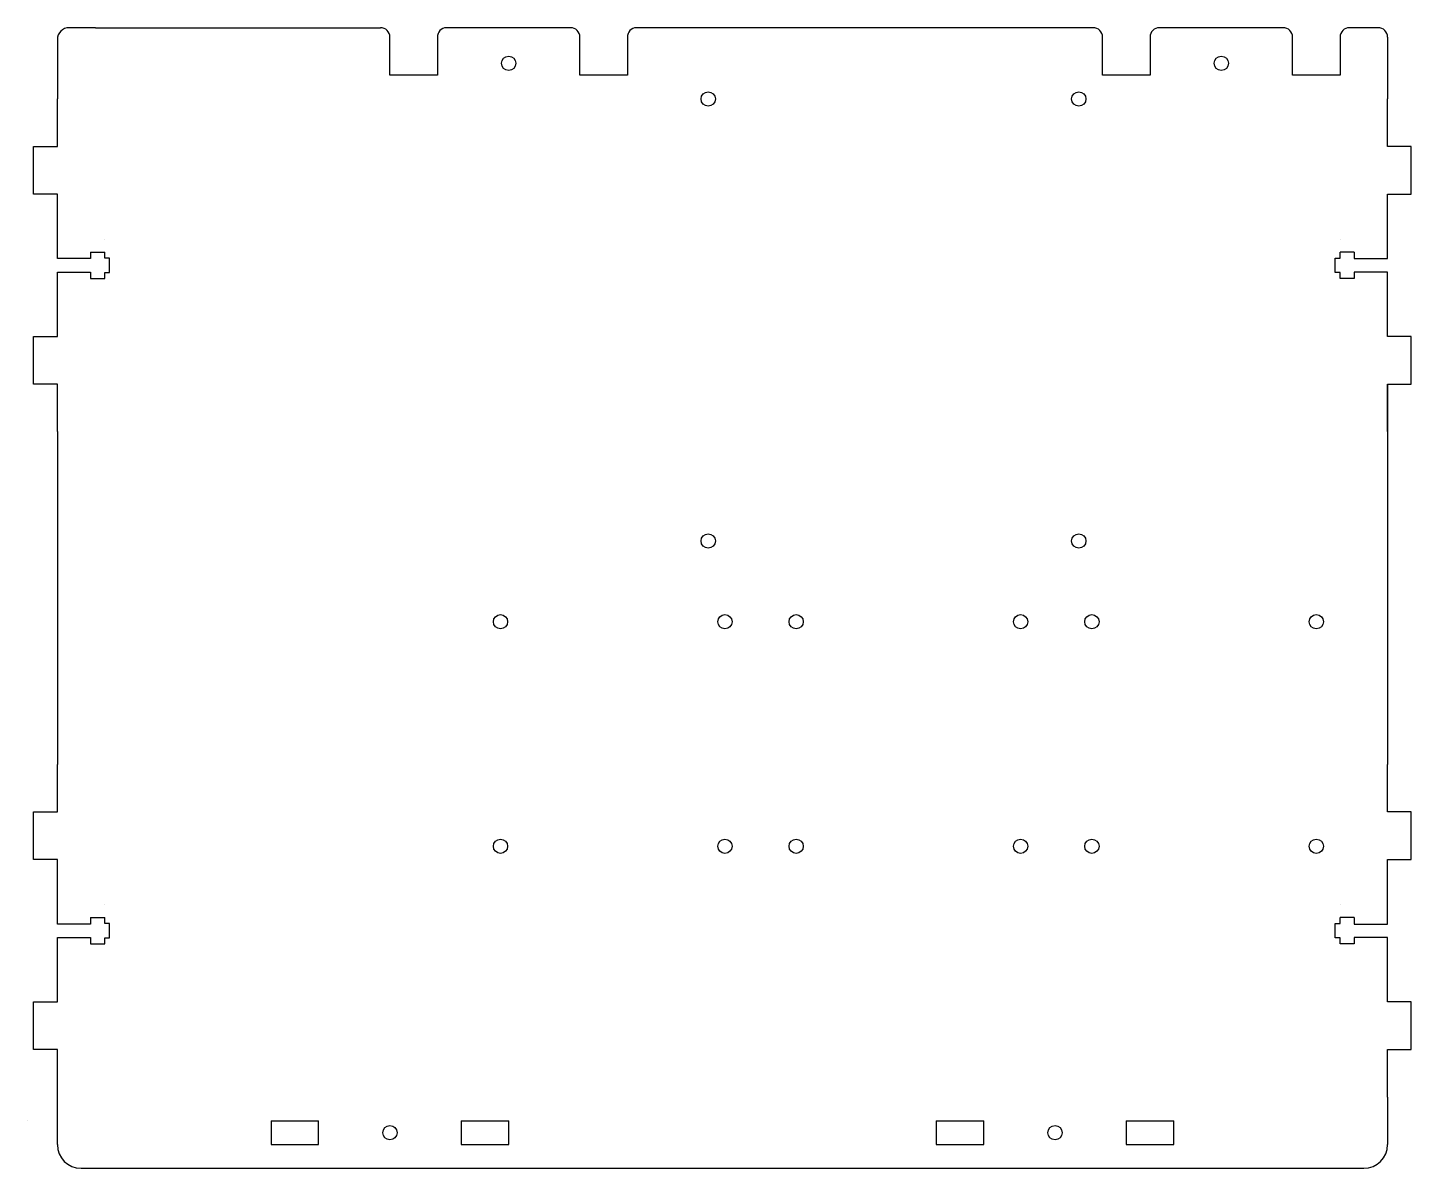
# Model space of a CAD drawing. Header units: millimetres. Extents: x -6 to 285, y -5 to 235.
import ezdxf

# ---------------------------------------------------------------- set-up
doc = ezdxf.new("R2010")
doc.units = ezdxf.units.MM
doc.layers.get('0').update_dxf_attribs({"linetype": 'CONTINUOUS', "lineweight": 25, "true_color": 0x000000})

# ---------------------------------------------------------------- blocks, each defined once
blk = doc.blocks.new('tgrips')
for p, q in [((10, 5), (20, 5)), ((10, 0), (10, 5)), ((20, 5), (20, 0)), ((50, 5), (60, 5)), ((50, 0), (50, 5)), ((60, 5), (60, 0)), ((0, 0), (10, 0)), ((20, 0), (33.58, 0)), ((33.58, 0), (33.58, -7)), ((36.4, -7), (36.4, 0)), ((36.4, 0), (50, 0)), ((60, 0), (70, 0)), ((70, 0), (70, 0)), ((32.25, -7), (32.25, -10)), ((33.58, -7), (32.25, -7)), ((37.75, -7), (36.4, -7)), ((37.75, -7), (37.75, -10)), ((32.25, -10), (33.5, -10)), ((33.5, -10), (33.5, -11)), ((33.5, -11), (36.5, -11)), ((36.5, -10), (37.75, -10)), ((36.5, -11), (36.5, -10)), ((40.5, -10), (40.5, -10))]:
    blk.add_line(p, q)
blk = doc.blocks.new('slot')
for p, q in [((5, 5), (15, 5)), ((5, 5), (5, 0)), ((15, 0), (15, 5)), ((45, 5), (45, 0)), ((45, 5), (55, 5)), ((55, 0), (55, 5)), ((5, 0), (15, 0)), ((45, 0), (55, 0))]:
    blk.add_line(p, q)
blk.add_circle((30, 2.5), 1.5)
blk = doc.blocks.new('stepperdriverboardholes')
for centre in [(-23.62, 23.62), (23.62, 23.62), (-23.62, -23.62), (23.62, -23.62)]:
    blk.add_circle(centre, 1.5)

msp = doc.modelspace()

# ---------------------------------------------------------------- linework, layer by layer
for p, q in [((8, 235), (2.5, 235)), ((8, 235), (68, 235)), ((70, 225), (70, 233)), ((80, 233), (80, 225)), ((108, 235), (81.87, 235)), ((110, 225), (110, 233)), ((120, 233), (120, 225)), ((218, 235), (121.88, 235)), ((220, 225), (220, 233)), ((230, 233), (230, 225)), ((258, 235), (232, 235)), ((260, 225), (260, 233)), ((270, 233), (270, 225)), ((278, 235), (272, 235)), ((280, 233), (280, 220)), ((0, 232.5), (0, 220)), ((80, 225), (70, 225)), ((120, 225), (110, 225)), ((230, 225), (220, 225)), ((270, 225), (260, 225)), ((280, 160), (280, 150)), ((0, 150), (0, 80)), ((280, 150), (280, 80)), ((0, 0), (0, 10)), ((280, 10), (280, 0)), ((-6.25, 5), (-6.25, 5)), ((5, -5), (275, -5))]:
    msp.add_line(p, q)
for centre in [(95, 227.5), (245, 227.5), (137, 220), (215, 220), (137, 127), (215, 127)]:
    msp.add_circle(centre, 1.5)
for centre, radius, start, end in [((2.5, 232.5), 2.5, 90, 179.9809), ((68, 233), 2, 0, 90), ((81.94, 233.06), 1.94, 91.8476, 181.8476), ((108, 233), 2, 0, 90), ((121.94, 233.06), 1.94, 91.8476, 181.8476), ((218, 233), 2, 0, 90), ((232, 233), 2, 90, 180), ((258, 233), 2, 0, 90), ((272, 233), 2, 90, 180), ((278, 233), 2, 0, 90), ((275, 0), 5, 270, 0), ((5, 0), 5, 180, 270)]:
    msp.add_arc(centre, radius, start, end)

# ---------------------------------------------------------------- block references
at = {"rotation": 90}
for p in [(0, 150), (0, 10)]:
    msp.add_blockref('tgrips', p, dxfattribs=at)
at = {"yscale": -1, "rotation": 90}
for p in [(280, 150), (280, 10)]:
    msp.add_blockref('tgrips', p, dxfattribs=at)
for name, p in [('stepperdriverboardholes', (116.9, 86.38)), ('stepperdriverboardholes', (179.14, 86.38)), ('stepperdriverboardholes', (241.38, 86.38)), ('slot', (40, 0)), ('slot', (180, 0))]:
    msp.add_blockref(name, p)

doc.saveas('drawing.dxf')
